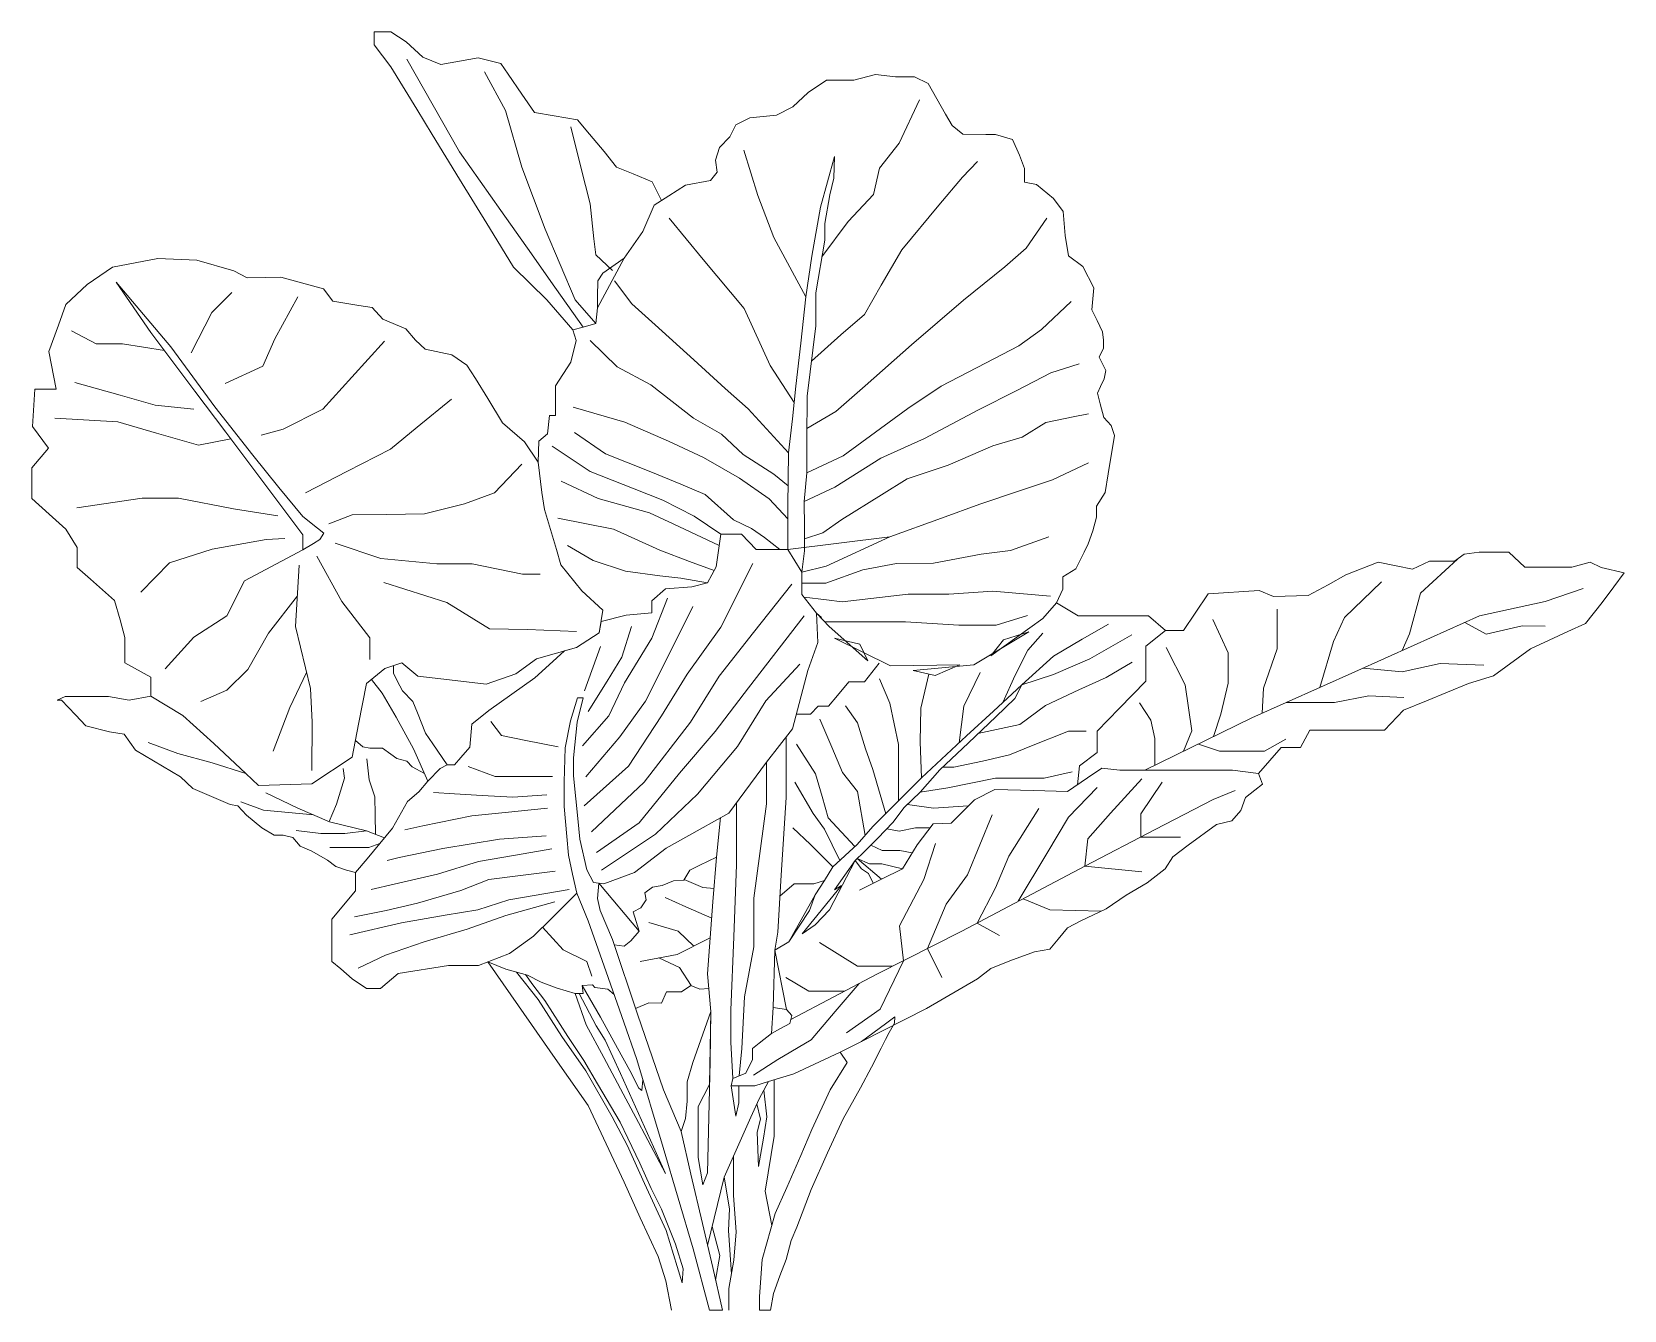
# Model space of a CAD drawing. Header units: millimetres. Extents: x 351 to 3123, y -188 to 617.
# Drawn here: x 3121.628 to 3123.111, y 548.079 to 549.27 of the extents above; entities that cross this region are included whole.
import ezdxf

# ---------------------------------------------------------------- set-up
doc = ezdxf.new("R2010")
doc.units = ezdxf.units.MM
doc.header["$LTSCALE"] = 25.4
doc.layers.add('ARQ-VEG', color=75, linetype='Continuous', lineweight=5)

msp = doc.modelspace()

# ---------------------------------------------------------------- linework, layer by layer
at = {"layer": 'ARQ-VEG', "lineweight": 0}
for p, q in [((3122.3938, 549.2247), (3122.4138, 549.2298)), ((3122.4138, 549.2298), (3122.4324, 549.2276)), ((3122.3512, 549.2131), (3122.3683, 549.2247)), ((3122.3683, 549.2247), (3122.3938, 549.2247)), ((3122.4324, 549.2276), (3122.4502, 549.2276)), ((3122.4502, 549.2276), (3122.463, 549.2216)), ((3122.463, 549.2216), (3122.471, 549.2074)), ((3122.3216, 549.1919), (3122.337, 549.1998)), ((3122.337, 549.1998), (3122.3512, 549.2131)), ((3122.471, 549.2074), (3122.4791, 549.1929)), ((3122.2839, 549.1832), (3122.2969, 549.1896)), ((3122.2969, 549.1896), (3122.3216, 549.1919)), ((3122.4791, 549.1929), (3122.4854, 549.1825)), ((3122.2686, 549.1618), (3122.2782, 549.172)), ((3122.2782, 549.172), (3122.2839, 549.1832)), ((3122.4854, 549.1825), (3122.4951, 549.1743)), ((3122.4951, 549.1743), (3122.5168, 549.1741)), ((3122.5168, 549.1741), (3122.5257, 549.1741)), ((3122.5257, 549.1741), (3122.5416, 549.1693)), ((3122.2648, 549.1503), (3122.2686, 549.1618)), ((3122.5416, 549.1693), (3122.5479, 549.1548)), ((3122.2666, 549.139), (3122.2648, 549.1503)), ((3122.5479, 549.1548), (3122.5526, 549.1423)), ((3122.5526, 549.1423), (3122.5526, 549.1296)), ((3122.2215, 549.1169), (3122.2371, 549.127)), ((3122.2371, 549.127), (3122.2604, 549.1312)), ((3122.2604, 549.1312), (3122.2666, 549.139)), ((3122.5526, 549.1296), (3122.5638, 549.1275)), ((3122.5638, 549.1275), (3122.5796, 549.1144)), ((3122.2078, 549.1081), (3122.2215, 549.1169)), ((3122.5796, 549.1144), (3122.5888, 549.1023)), ((3122.1974, 549.0838), (3122.2078, 549.1081)), ((3122.5888, 549.1023), (3122.5905, 549.08)), ((3122.1799, 549.059), (3122.1974, 549.0838)), ((3122.5905, 549.08), (3122.5935, 549.061)), ((3122.5935, 549.061), (3122.6071, 549.0513)), ((3122.6071, 549.0513), (3122.6172, 549.0314)), ((3122.6172, 549.0314), (3122.6155, 549.0109)), ((3122.6155, 549.0109), (3122.6202, 549.0008)), ((3122.6202, 549.0008), (3122.6252, 548.9904)), ((3122.6252, 548.9904), (3122.6261, 548.9825)), ((3122.6261, 548.9825), (3122.6261, 548.9751)), ((3122.6261, 548.9751), (3122.6223, 548.9667)), ((3122.6223, 548.9667), (3122.6254, 548.9604)), ((3122.6254, 548.9604), (3122.6285, 548.9542)), ((3122.6285, 548.9542), (3122.6267, 548.9467)), ((3122.6233, 548.9393), (3122.6205, 548.9331)), ((3122.6205, 548.9331), (3122.6232, 548.9232)), ((3122.6267, 548.9467), (3122.6233, 548.9393)), ((3122.6232, 548.9232), (3122.6266, 548.9105)), ((3122.6266, 548.9105), (3122.6333, 548.903)), ((3122.6333, 548.903), (3122.6365, 548.8939)), ((3122.6365, 548.8939), (3122.6307, 548.8582)), ((3122.5787, 548.8524), (3122.6121, 548.8684)), ((3122.5472, 548.8419), (3122.5787, 548.8524)), ((3122.6307, 548.8582), (3122.6278, 548.8407)), ((3122.4754, 548.8167), (3122.5111, 548.8299)), ((3122.5111, 548.8299), (3122.5472, 548.8419)), ((3122.6278, 548.8407), (3122.6197, 548.8279)), ((3122.4273, 548.7994), (3122.4754, 548.8167)), ((3122.6197, 548.8178), (3122.6162, 548.8051)), ((3122.6197, 548.8279), (3122.6197, 548.8178)), ((3122.6162, 548.8051), (3122.612, 548.7929)), ((3122.6081, 548.7851), (3122.6004, 548.7696)), ((3122.612, 548.7929), (3122.6081, 548.7851)), ((3122.6004, 548.7696), (3122.5885, 548.7622)), ((3122.5885, 548.7622), (3122.5885, 548.7506)), ((3122.5885, 548.7506), (3122.5826, 548.7379)), ((3122.1429, 548.656), (3122.1578, 548.6974)), ((3122.6248, 548.5842), (3122.6113, 548.575)), ((3122.6415, 548.5821), (3122.6248, 548.5842)), ((3122.6554, 548.5821), (3122.6415, 548.5821)), ((3122.674, 548.5821), (3122.6554, 548.5821)), ((3122.7012, 548.5821), (3122.674, 548.5821)), ((3122.7232, 548.5821), (3122.7012, 548.5821)), ((3122.7463, 548.5821), (3122.7232, 548.5821)), ((3122.7704, 548.5791), (3122.7463, 548.5821)), ((3122.7743, 548.5693), (3122.7704, 548.5791)), ((3122.5249, 548.5641), (3122.506, 548.5546)), ((3122.5611, 548.5632), (3122.5249, 548.5641)), ((3122.5926, 548.5624), (3122.5611, 548.5632)), ((3122.6113, 548.575), (3122.5926, 548.5624)), ((3122.7585, 548.5567), (3122.767, 548.5635)), ((3122.767, 548.5635), (3122.7743, 548.5693)), ((3122.506, 548.5546), (3122.4946, 548.5431)), ((3122.7541, 548.5445), (3122.7585, 548.5567)), ((3122.4843, 548.5328), (3122.4676, 548.5322)), ((3122.4946, 548.5431), (3122.4843, 548.5328)), ((3122.7314, 548.5317), (3122.7456, 548.535)), ((3122.7456, 548.535), (3122.7541, 548.5445)), ((3122.4676, 548.5322), (3122.4527, 548.5127)), ((3122.7052, 548.5123), (3122.7314, 548.5317)), ((3122.4527, 548.5127), (3122.439, 548.4904)), ((3122.6907, 548.5014), (3122.7052, 548.5123)), ((3122.6669, 548.4773), (3122.6835, 548.4902)), ((3122.6835, 548.4902), (3122.6907, 548.5014)), ((3122.4195, 548.4806), (3122.3991, 548.4704)), ((3122.6472, 548.4658), (3122.6669, 548.4773)), ((3122.1357, 548.4677), (3122.1465, 548.4418)), ((3122.6286, 548.4532), (3122.6472, 548.4658)), ((3122.6052, 548.442), (3122.6286, 548.4532)), ((3122.1465, 548.4418), (3122.1632, 548.3945)), ((3122.5841, 548.425), (3122.5926, 548.4354)), ((3122.5926, 548.4354), (3122.6052, 548.442)), ((3122.562, 548.4131), (3122.5763, 548.4155)), ((3122.5763, 548.4155), (3122.5841, 548.425)), ((3122.5213, 548.3975), (3122.539, 548.4047)), ((3122.539, 548.4047), (3122.562, 548.4131)), ((3122.1632, 548.3945), (3122.1795, 548.3476)), ((3122.5088, 548.388), (3122.5213, 548.3975)), ((3122.3185, 548.3613), (3122.3312, 548.3595)), ((3122.1795, 548.3476), (3122.1917, 548.3127)), ((3122.1917, 548.3127), (3122.2163, 548.2309)), ((3122.2329, 548.2457), (3122.2165, 548.2846)), ((3122.2421, 548.2062), (3122.2329, 548.2457)), ((3122.2163, 548.2309), (3122.2443, 548.1364)), ((3122.2529, 548.1601), (3122.2421, 548.2062)), ((3122.1799, 548.1986), (3122.1948, 548.1653)), ((3122.1948, 548.1653), (3122.2116, 548.1293)), ((3122.2624, 548.1192), (3122.2529, 548.1601)), ((3122.2443, 548.1364), (3122.2593, 548.0794)), ((3122.2116, 548.1293), (3122.2188, 548.1067)), ((3122.2716, 548.0794), (3122.2624, 548.1192)), ((3122.2188, 548.1067), (3122.2241, 548.0794)), ((3122.2593, 548.0794), (3122.2716, 548.0794))]:
    msp.add_line(p, q, dxfattribs=at)
at = {"layer": 'ARQ-VEG', "color": 96, "lineweight": 0}
for p, q in [((3122.2697, 548.538), (3122.2658, 548.5012)), ((3122.395, 548.498), (3122.4008, 548.4902)), ((3122.4008, 548.4902), (3122.4074, 548.486)), ((3122.3578, 548.466), (3122.3664, 548.4796)), ((3122.4074, 548.486), (3122.4119, 548.4769)), ((3122.194, 548.4322), (3122.1861, 548.4233)), ((3122.1798, 548.4182), (3122.1706, 548.4195)), ((3122.1861, 548.4233), (3122.1798, 548.4182))]:
    msp.add_line(p, q, dxfattribs=at)
for points in [[(3122.2147, 549.1125), (3122.2059, 549.1301), (3122.1884, 549.1373), (3122.1727, 549.1437), (3122.1612, 549.1583), (3122.1477, 549.1744), (3122.1366, 549.1878), (3122.1147, 549.1914), (3122.0964, 549.1944), (3122.0847, 549.2115), (3122.072, 549.2301), (3122.065, 549.2401), (3122.044, 549.2455), (3122.0091, 549.2392), (3121.9926, 549.2459), (3121.9769, 549.2602), (3121.9626, 549.2696), (3121.947, 549.2696), (3121.947, 549.2576), (3121.9626, 549.237), (3121.9868, 549.1976), (3122.0012, 549.1741), (3122.0267, 549.1326), (3122.0545, 549.0872), (3122.077, 549.0505), (3122.108, 549.0201), (3122.1321, 548.9923), (3122.1416, 548.9948)], [(3121.9774, 549.2441), (3122.0266, 549.1578), (3122.065, 549.1033), (3122.0935, 549.0629), (3122.1116, 549.0372), (3122.1416, 548.9948), (3122.1535, 548.998)], [(3122.0498, 549.2325), (3122.0695, 549.1963), (3122.0847, 549.1435), (3122.1062, 549.0858), (3122.1343, 549.0201), (3122.1535, 548.998), (3122.155, 549.0126), (3122.1799, 549.059), (3122.1602, 549.045), (3122.1554, 549.0379), (3122.155, 549.0233), (3122.155, 549.0126)], [(3122.1303, 549.1811), (3122.1397, 549.1435), (3122.1482, 549.1095), (3122.1518, 549.0769), (3122.1534, 549.062), (3122.1692, 549.0474)], [(3121.7768, 548.9708), (3121.796, 549.0083), (3121.8147, 549.027)], [(3121.8085, 548.9422), (3121.8434, 548.9583), (3121.8548, 548.9838), (3121.8762, 549.0228)], [(3121.6654, 548.9911), (3121.6883, 548.9791), (3121.7127, 548.9791), (3121.7519, 548.9728)], [(3121.9568, 548.9816), (3121.9264, 548.948), (3121.8994, 548.9182), (3121.8623, 548.8996), (3121.8419, 548.894)], [(3121.6685, 548.9432), (3121.7107, 548.9312), (3121.7433, 548.9219), (3121.7793, 548.9182)], [(3121.8831, 548.8403), (3121.9224, 548.8607), (3121.9624, 548.8811), (3121.9872, 548.9016), (3122.019, 548.9277)], [(3121.6497, 548.91), (3121.7086, 548.9064), (3121.7446, 548.896), (3121.7837, 548.8847), (3121.8136, 548.8907)], [(3121.905, 548.8115), (3121.9266, 548.8199), (3121.9586, 548.8203), (3121.9939, 548.8208), (3122.0311, 548.8303), (3122.0591, 548.8403), (3122.0847, 548.8672)], [(3121.6702, 548.8263), (3121.731, 548.8355), (3121.765, 548.8355), (3121.8163, 548.8255), (3121.8575, 548.8191)], [(3121.7298, 548.7478), (3121.7566, 548.7751), (3121.7963, 548.7879), (3121.8467, 548.7971), (3121.8639, 548.7979)], [(3121.8808, 548.7873), (3121.8264, 548.7586), (3121.8098, 548.7258), (3121.7791, 548.706), (3121.7525, 548.6764)], [(3121.9107, 548.7935), (3121.9534, 548.7794), (3122.0055, 548.7742), (3122.0383, 548.7742), (3122.0851, 548.7648), (3122.1018, 548.7648)], [(3122.684, 548.7122), (3122.7006, 548.7122), (3122.7115, 548.7284), (3122.7236, 548.7464), (3122.7711, 548.7494), (3122.7846, 548.744), (3122.8169, 548.7448), (3122.8354, 548.7549), (3122.852, 548.764), (3122.882, 548.7759), (3122.8988, 548.7725), (3122.9138, 548.7695), (3122.9299, 548.7767), (3122.953, 548.7767), (3122.9619, 548.7834), (3122.9761, 548.7851), (3123.0035, 548.7851), (3123.0186, 548.7713), (3123.0455, 548.7713), (3123.0623, 548.7713), (3123.0795, 548.7759), (3123.0896, 548.7708), (3123.111, 548.7658), (3123.1013, 548.7528), (3123.0905, 548.7382), (3123.0749, 548.7188), (3123.0585, 548.7112), (3123.0239, 548.6952), (3122.9892, 548.67), (3122.9661, 548.6629), (3122.927, 548.6469), (3122.9055, 548.6381), (3122.8879, 548.6196), (3122.856, 548.6196), (3122.8182, 548.6196), (3122.8098, 548.6032), (3122.7917, 548.6032), (3122.7704, 548.5791)], [(3121.8774, 548.7732), (3121.8738, 548.7159), (3121.8878, 548.6581), (3121.8894, 548.6269), (3121.889, 548.5819)], [(3121.8936, 548.7815), (3121.917, 548.7393), (3121.943, 548.7055), (3121.943, 548.6852)], [(3122.9558, 548.7788), (3122.9215, 548.7469), (3122.911, 548.7091), (3122.9043, 548.6935)], [(3121.956, 548.757), (3122.0148, 548.7383), (3122.0544, 548.7138), (3122.0898, 548.7133), (3122.1356, 548.7112)], [(3122.885, 548.7574), (3122.8505, 548.7242), (3122.8405, 548.7019), (3122.8275, 548.6592)], [(3121.8756, 548.7445), (3121.8488, 548.7097), (3121.8296, 548.6758), (3121.8098, 548.6566), (3121.7858, 548.6462)], [(3122.6647, 548.5821), (3122.7644, 548.631), (3122.8602, 548.6738), (3122.9154, 548.6985), (3122.9764, 548.7258), (3123.0375, 548.7393), (3123.0728, 548.7515)], [(3122.3636, 548.7245), (3122.359, 548.7285), (3122.3708, 548.7159), (3122.4069, 548.684), (3122.3993, 548.6995), (3122.3758, 548.7052), (3122.428, 548.6794), (3122.4926, 548.6802), (3122.4694, 548.6704), (3122.4489, 548.6749), (3122.5056, 548.6802), (3122.5567, 548.7111), (3122.5332, 548.7034), (3122.5214, 548.6885), (3122.5698, 548.7233), (3122.5826, 548.7379), (3122.6025, 548.7258), (3122.6249, 548.7258), (3122.6544, 548.7258), (3122.668, 548.7258), (3122.684, 548.7122), (3122.6656, 548.6978), (3122.6656, 548.6651), (3122.6408, 548.6396), (3122.6204, 548.6185), (3122.6204, 548.5988), (3122.6039, 548.5861), (3122.6019, 548.5687)], [(3122.7879, 548.7322), (3122.7879, 548.6952), (3122.7753, 548.6587), (3122.7741, 548.6353)], [(3122.631, 548.7181), (3122.6064, 548.7042), (3122.5797, 548.6883), (3122.5501, 548.6615), (3122.5797, 548.6712), (3122.6135, 548.6859), (3122.6525, 548.7082)], [(3122.7279, 548.7225), (3122.7422, 548.6914), (3122.7422, 548.6633), (3122.7354, 548.6343), (3122.7285, 548.6134)], [(3122.9627, 548.7196), (3122.9824, 548.7087), (3123.0161, 548.7167), (3123.0375, 548.7162)], [(3122.5698, 548.7098), (3122.5559, 548.6939), (3122.5439, 548.6708), (3122.5325, 548.6453)], [(3122.6846, 548.6965), (3122.7022, 548.6616), (3122.7085, 548.6188), (3122.7008, 548.5998)], [(3122.5093, 548.6162), (3122.5483, 548.6247), (3122.5722, 548.6425), (3122.6032, 548.6569), (3122.6286, 548.6686), (3122.6529, 548.6827)], [(3122.8681, 548.6773), (3122.9043, 548.6738), (3122.9396, 548.6814), (3122.9803, 548.6801)], [(3121.8842, 548.6731), (3121.8686, 548.6404), (3121.853, 548.5999)], [(3121.9445, 548.6665), (3121.9545, 548.654), (3121.9677, 548.6316), (3121.9837, 548.6021), (3121.9972, 548.5721), (3122.0085, 548.5838), (3122.015, 548.5873), (3122.0019, 548.6068), (3121.995, 548.6168), (3121.9874, 548.6357), (3121.9832, 548.6462), (3121.9736, 548.656), (3121.9686, 548.6655), (3121.965, 548.6724), (3121.9651, 548.6795)], [(3122.4178, 548.6672), (3122.4274, 548.6445), (3122.4353, 548.606), (3122.4354, 548.5537)], [(3122.4636, 548.6717), (3122.456, 548.6398), (3122.4556, 548.6087), (3122.4567, 548.5752)], [(3122.5113, 548.6732), (3122.4962, 548.6418), (3122.4917, 548.6076)], [(3122.3743, 548.4922), (3122.3968, 548.5129), (3122.4115, 548.5298), (3122.4354, 548.5537), (3122.4567, 548.5752), (3122.4846, 548.6011), (3122.4988, 548.6142), (3122.5238, 548.6372), (3122.5413, 548.6534), (3122.5501, 548.6615), (3122.5438, 548.6489), (3122.526, 548.632), (3122.5004, 548.6078), (3122.4738, 548.5826), (3122.4555, 548.5617), (3122.4407, 548.5474), (3122.4302, 548.5336), (3122.416, 548.5188), (3122.4034, 548.5063), (3122.395, 548.498)], [(3122.7965, 548.6453), (3122.8413, 548.6453), (3122.8732, 548.6515), (3122.906, 548.6499)], [(3122.386, 548.6422), (3122.3972, 548.6262), (3122.4047, 548.602), (3122.4115, 548.5829), (3122.4235, 548.5417)], [(3122.6598, 548.6448), (3122.6703, 548.6289), (3122.6741, 548.6116), (3122.6741, 548.5867)], [(3122.3622, 548.6298), (3122.3733, 548.6036), (3122.3833, 548.5799), (3122.3972, 548.5622), (3122.4042, 548.5213)], [(3122.4764, 548.585), (3122.4868, 548.585), (3122.5137, 548.5907), (3122.5388, 548.5966), (3122.5593, 548.6048), (3122.5936, 548.6186), (3122.6101, 548.6186)], [(3122.7146, 548.6065), (3122.7342, 548.5999), (3122.7762, 548.5999), (3122.7959, 548.6112)], [(3122.3403, 548.6064), (3122.3582, 548.5789), (3122.3642, 548.5578), (3122.3698, 548.5379), (3122.3947, 548.511)], [(3122.4555, 548.5617), (3122.4813, 548.5657), (3122.5257, 548.5748), (3122.5709, 548.5748), (3122.597, 548.5808)], [(3122.3387, 548.571), (3122.3558, 548.5419), (3122.3665, 548.5272), (3122.3806, 548.498)], [(3122.2845, 548.5518), (3122.2845, 548.4942), (3122.2819, 548.4271), (3122.2792, 548.3589), (3122.2792, 548.3291), (3122.2811, 548.2951), (3122.2796, 548.2883), (3122.284, 548.26), (3122.2867, 548.2726), (3122.2867, 548.2883)], [(3122.4438, 548.5503), (3122.4678, 548.5467), (3122.5003, 548.5489)], [(3122.325, 548.4649), (3122.3383, 548.4763), (3122.3566, 548.4763), (3122.3664, 548.4796), (3122.3743, 548.4922), (3122.3534, 548.5129), (3122.3371, 548.5284)], [(3122.4246, 548.5277), (3122.436, 548.5255), (3122.4513, 548.5285), (3122.4648, 548.5285)], [(3122.4097, 548.5125), (3122.42, 548.5074), (3122.4367, 548.5074), (3122.4482, 548.5053)], [(3122.2358, 548.4805), (3122.2533, 548.4729), (3122.2636, 548.4721)], [(3122.2181, 548.4635), (3122.2373, 548.4551), (3122.2615, 548.4444)], [(3122.1039, 548.4359), (3122.1231, 548.4149), (3122.145, 548.4042), (3122.1499, 548.3904)], [(3122.2029, 548.4403), (3122.2301, 548.4323), (3122.2447, 548.4183)], [(3122.2601, 548.4262), (3122.2292, 548.4105), (3122.1949, 548.4042)], [(3122.1465, 548.2701), (3122.1799, 548.1986), (3122.1465, 548.2701), (3122.1177, 548.3107), (3122.0744, 548.3731), (3122.0531, 548.4038), (3122.0696, 548.397), (3122.09, 548.3912), (3122.1026, 548.3848), (3122.1175, 548.3791), (3122.1343, 548.3744), (3122.1416, 548.3744), (3122.1407, 548.3817), (3122.1503, 548.3824), (3122.1527, 548.3799), (3122.1646, 548.3783), (3122.1706, 548.3732)], [(3122.2121, 548.4074), (3122.2315, 548.3984), (3122.2423, 548.3818)], [(3122.1343, 548.3744), (3122.1446, 548.3451), (3122.1609, 548.3147), (3122.1789, 548.281), (3122.1932, 548.2542), (3122.1991, 548.243), (3122.2185, 548.2066), (3122.1849, 548.2811), (3122.1765, 548.2997), (3122.1623, 548.3307), (3122.1538, 548.3441), (3122.138, 548.3744), (3122.1416, 548.3744), (3122.1407, 548.3817), (3122.1579, 548.3523), (3122.1738, 548.3235), (3122.1853, 548.3025), (3122.1936, 548.286), (3122.1965, 548.2839), (3122.1973, 548.294)], [(3122.1906, 548.3604), (3122.2028, 548.3656), (3122.2146, 548.3654), (3122.2193, 548.3759), (3122.2333, 548.3759), (3122.242, 548.3816), (3122.2505, 548.3783), (3122.2588, 548.379)], [(3122.2576, 548.1396), (3122.273, 548.2034), (3122.298, 548.2592), (3122.3056, 548.2763), (3122.3142, 548.2924), (3122.3379, 548.2996), (3122.381, 548.3195), (3122.3379, 548.2996)]]:
    msp.add_lwpolyline(points, dxfattribs=at)
at = {"layer": 'ARQ-VEG', "lineweight": 0}
for points in [[(3122.364, 549.0601), (3122.3886, 549.0931), (3122.4121, 549.1182), (3122.4178, 549.1426), (3122.436, 549.1661), (3122.4548, 549.2062)], [(3122.2914, 549.1594), (3122.3043, 549.1174), (3122.3192, 549.0781), (3122.3492, 549.023)], [(3122.3542, 548.9631), (3122.3818, 548.9874), (3122.4037, 549.0066), (3122.4193, 549.0337), (3122.4384, 549.0667), (3122.473, 549.1083), (3122.4948, 549.1343), (3122.509, 549.1489)], [(3122.2217, 549.096), (3122.2535, 549.0578), (3122.2917, 549.012), (3122.3158, 548.9589), (3122.3382, 548.9245)], [(3122.35, 548.9004), (3122.3771, 548.916), (3122.4042, 548.94), (3122.4475, 548.9783), (3122.4959, 549.0197), (3122.5345, 549.0509), (3122.5543, 549.0681), (3122.5736, 549.0963)], [(3122.1709, 549.0379), (3122.1871, 549.0165), (3122.2088, 548.9968), (3122.2448, 548.9643), (3122.2741, 548.9377), (3122.2953, 548.9185), (3122.333, 548.8776)], [(3122.3499, 548.859), (3122.3839, 548.8748), (3122.4439, 548.919), (3122.4751, 548.9398), (3122.5163, 548.9612), (3122.5475, 548.9774), (3122.5684, 548.9925), (3122.596, 549.0185)], [(3122.0999, 548.8689), (3122.1005, 548.8884), (3122.1085, 548.8953), (3122.1103, 548.9124), (3122.1161, 548.9124), (3122.1161, 548.9279), (3122.1161, 548.9399), (3122.1303, 548.962), (3122.1351, 548.9822), (3122.1321, 548.9923)], [(3122.1483, 548.9822), (3122.1734, 548.9577), (3122.2047, 548.9411), (3122.2444, 548.9099), (3122.2704, 548.8949), (3122.2906, 548.876), (3122.3193, 548.8578), (3122.3325, 548.847)], [(3122.3474, 548.8323), (3122.3761, 548.8456), (3122.419, 548.8726), (3122.4594, 548.8911), (3122.5099, 548.9176), (3122.5454, 548.9358), (3122.5771, 548.9521), (3122.6037, 548.9605)], [(3122.1324, 548.9201), (3122.1806, 548.9063), (3122.2213, 548.8884), (3122.2538, 548.8734), (3122.2874, 548.8542), (3122.3149, 548.8347), (3122.3322, 548.8162)], [(3122.3479, 548.7975), (3122.365, 548.8032), (3122.3826, 548.8157), (3122.4195, 548.8385), (3122.4433, 548.8533), (3122.4816, 548.8662), (3122.5233, 548.8842), (3122.5504, 548.8924), (3122.5724, 548.906), (3122.5981, 548.9113), (3122.6123, 548.9141)], [(3122.1337, 548.8966), (3122.1626, 548.8766), (3122.2046, 548.8601), (3122.2328, 548.8484), (3122.2554, 548.839), (3122.2816, 548.8154), (3122.2986, 548.8073), (3122.3106, 548.7987), (3122.3248, 548.7877)], [(3122.1128, 548.8839), (3122.1481, 548.8602), (3122.1893, 548.8441), (3122.2158, 548.8337), (3122.2452, 548.8186), (3122.2699, 548.802)], [(3122.1213, 548.8512), (3122.1557, 548.8351), (3122.2036, 548.8217), (3122.2255, 548.8114), (3122.2684, 548.7913)], [(3122.1182, 548.8168), (3122.17, 548.8065), (3122.213, 548.7869), (3122.2407, 548.7766), (3122.2637, 548.768)], [(3122.3453, 548.7562), (3122.3676, 548.7562), (3122.4021, 548.7686), (3122.4334, 548.7746), (3122.4678, 548.775), (3122.5123, 548.7834), (3122.5396, 548.7866), (3122.5752, 548.7994)], [(3122.1271, 548.7913), (3122.1512, 548.7775), (3122.1812, 548.7676), (3122.213, 548.7632), (3122.2326, 548.7609), (3122.2575, 548.7565)], [(3122.2998, 548.7747), (3122.2698, 548.7152), (3122.2385, 548.6715), (3122.2147, 548.6327), (3122.1838, 548.586), (3122.1428, 548.5489)], [(3122.1494, 548.5247), (3122.1984, 548.571), (3122.2416, 548.627), (3122.2685, 548.6698), (3122.3003, 548.7104), (3122.336, 548.7553)], [(3122.1412, 548.6048), (3122.1656, 548.6329), (3122.1802, 548.6635), (3122.2057, 548.7052), (3122.2203, 548.7425)], [(3122.3474, 548.7432), (3122.3684, 548.7409), (3122.3829, 548.7389), (3122.4442, 548.7461), (3122.4823, 548.7461), (3122.5231, 548.7489), (3122.5768, 548.7442)], [(3122.1443, 548.5759), (3122.1758, 548.6133), (3122.1999, 548.6465), (3122.2264, 548.6994), (3122.244, 548.7347)], [(3122.3474, 548.7258), (3122.2958, 548.6588), (3122.2647, 548.6183), (3122.2315, 548.5794), (3122.194, 548.5331), (3122.1543, 548.5057)], [(3122.3672, 548.7202), (3122.3977, 548.7202), (3122.4418, 548.7202), (3122.4915, 548.7173), (3122.5263, 548.7173), (3122.5556, 548.7261)], [(3122.1867, 548.7161), (3122.1867, 548.7161), (3122.1777, 548.6874), (3122.164, 548.6652), (3122.1463, 548.6367)], [(3122.1587, 548.489), (3122.209, 548.5225), (3122.2482, 548.56), (3122.2853, 548.6041), (3122.3117, 548.6468), (3122.3435, 548.6808)], [(3122.4174, 548.6817), (3122.4037, 548.6645), (3122.389, 548.6645), (3122.3786, 548.6518), (3122.3701, 548.6418), (3122.3606, 548.6418), (3122.3533, 548.6342), (3122.3401, 548.6342)], [(3121.7393, 548.651), (3121.7191, 548.6473), (3121.6997, 548.6507), (3121.6825, 548.6507), (3121.6786, 548.6507), (3121.6593, 548.6507), (3121.652, 548.6473), (3121.6559, 548.6473), (3121.669, 548.6337), (3121.6788, 548.6235), (3121.7007, 548.6178), (3121.7145, 548.6157), (3121.725, 548.6007), (3121.7668, 548.5759), (3121.7784, 548.5652), (3121.798, 548.5568), (3121.813, 548.5503), (3121.8202, 548.5489), (3121.8283, 548.5402), (3121.8424, 548.5286), (3121.8539, 548.5216), (3121.8625, 548.5216), (3121.8713, 548.5194), (3121.8782, 548.5115), (3121.889, 548.5069), (3121.9038, 548.4985), (3121.9115, 548.4925), (3121.9215, 548.4891), (3121.9299, 548.4869)], [(3122.1184, 548.6038), (3122.0884, 548.6099), (3122.0656, 548.6146), (3122.0557, 548.6276)], [(3121.8275, 548.5792), (3121.7964, 548.5889), (3121.7642, 548.5978), (3121.7366, 548.6081)], [(3121.9297, 548.6097), (3121.9365, 548.6039), (3121.9431, 548.6026), (3121.9548, 548.6026), (3121.9627, 548.597), (3121.9681, 548.5932), (3121.9777, 548.5907), (3121.9826, 548.5852), (3121.994, 548.5792)], [(3122.3308, 548.6134), (3122.3308, 548.5568), (3122.3262, 548.4845), (3122.3229, 548.4315), (3122.3201, 548.4146), (3122.3185, 548.3613), (3122.317, 548.3371)], [(3121.9483, 548.5224), (3121.9481, 548.5405), (3121.9479, 548.5575), (3121.9425, 548.5732), (3121.9402, 548.5928)], [(3121.9052, 548.5343), (3121.912, 548.5505), (3121.9195, 548.5746), (3121.9183, 548.5838)], [(3122.0346, 548.5857), (3122.0597, 548.5764), (3122.091, 548.5764), (3122.1131, 548.5764)], [(3122.3123, 548.5896), (3122.3123, 548.551), (3122.3007, 548.463), (3122.3007, 548.4176), (3122.2919, 548.3711), (3122.2894, 548.3231), (3122.2871, 548.2977)], [(3122.3352, 548.3501), (3122.4152, 548.3922), (3122.4942, 548.4323), (3122.6088, 548.4928), (3122.6744, 548.527), (3122.7282, 548.555), (3122.7488, 548.5633)], [(3122.6202, 548.5661), (3122.5936, 548.5384), (3122.5735, 548.5047), (3122.5468, 548.4601)], [(3122.6619, 548.5742), (3122.6326, 548.5422), (3122.6115, 548.5183), (3122.6088, 548.4928), (3122.6619, 548.4874), (3122.6088, 548.4928)], [(3122.6809, 548.5709), (3122.6609, 548.5416), (3122.6609, 548.5199), (3122.6978, 548.5199)], [(3121.8908, 548.5405), (3121.8673, 548.5428), (3121.8441, 548.5451), (3121.8229, 548.5527)], [(3121.8462, 548.5611), (3121.876, 548.5469), (3121.9057, 548.5341), (3121.9399, 548.5258), (3121.9567, 548.5191)], [(3122.1078, 548.5591), (3122.0763, 548.5571), (3122.0478, 548.5585), (3122.022, 548.5602), (3122.0023, 548.5614)], [(3122.1085, 548.5469), (3122.0692, 548.5429), (3122.0381, 548.5396), (3121.9925, 548.5303), (3121.9756, 548.5268)], [(3122.5225, 548.5405), (3122.4997, 548.4846), (3122.4796, 548.4575), (3122.4625, 548.4162), (3122.4758, 548.3891), (3122.4625, 548.4162)], [(3122.5659, 548.5465), (3122.5382, 548.502), (3122.5257, 548.4727), (3122.5087, 548.4399), (3122.5295, 548.4282), (3122.5087, 548.4399)], [(3121.9399, 548.5258), (3121.9198, 548.5232), (3121.8976, 548.5232), (3121.8744, 548.526)], [(3122.1072, 548.5211), (3122.0637, 548.5181), (3122.0112, 548.5093), (3121.9705, 548.5008), (3121.9593, 548.4981)], [(3121.9524, 548.5139), (3121.9422, 548.5101), (3121.9285, 548.5101), (3121.9058, 548.5101)], [(3122.1127, 548.5089), (3122.0787, 548.5031), (3122.0444, 548.4973), (3122.0062, 548.4855), (3121.9658, 548.476), (3121.9444, 548.4712)], [(3122.4698, 548.514), (3122.4589, 548.4803), (3122.4362, 548.4374), (3122.44, 548.4048), (3122.4184, 548.3598), (3122.3868, 548.3376), (3122.4184, 548.3598)], [(3122.1157, 548.4882), (3122.0859, 548.4845), (3122.0538, 548.4805), (3122.0279, 548.4702), (3121.9875, 548.4584), (3121.9583, 548.4516), (3121.9288, 548.4455)], [(3122.1286, 548.4711), (3122.0724, 548.4616), (3122.0437, 548.4523), (3122.0133, 548.4471), (3121.9726, 548.4402), (3121.9245, 548.4288)], [(3122.1155, 548.4597), (3122.0698, 548.4469), (3122.0338, 548.4341), (3121.9936, 548.4224), (3121.9578, 548.4101), (3121.9323, 548.3979)], [(3122.3332, 548.4224), (3122.3525, 548.4515), (3122.3578, 548.466), (3122.3332, 548.4224), (3122.3201, 548.4146), (3122.3312, 548.3595), (3122.336, 548.3539), (3122.3343, 548.3464), (3122.3256, 548.3418), (3122.317, 548.3371), (3122.3055, 548.328), (3122.2993, 548.3231), (3122.2995, 548.3129), (3122.2932, 548.3002), (3122.2811, 548.2951), (3122.2796, 548.2883), (3122.2883, 548.2883), (3122.3017, 548.2883), (3122.3142, 548.2924)], [(3122.5515, 548.4625), (3122.5762, 548.4521), (3122.624, 548.451)], [(3122.4299, 548.3996), (3122.3971, 548.3996), (3122.3618, 548.4217)], [(3122.0798, 548.3941), (3122.0998, 548.3688), (3122.122, 548.3342), (3122.1443, 548.3023), (3122.1688, 548.2595), (3122.1827, 548.2329), (3122.1988, 548.1973), (3122.219, 548.1537), (3122.2292, 548.1201), (3122.2339, 548.1049), (3122.2348, 548.118), (3122.2277, 548.1408), (3122.2148, 548.1734), (3122.2051, 548.1926), (3122.1946, 548.2162), (3122.1834, 548.2396), (3122.1762, 548.2544), (3122.1552, 548.2903), (3122.1424, 548.312), (3122.1276, 548.3343), (3122.1059, 548.3676), (3122.095, 548.3823), (3122.0881, 548.3918)], [(3122.4615, 548.3602), (3122.5088, 548.388), (3122.4615, 548.3602), (3122.4009, 548.3295), (3122.4231, 548.346), (3122.432, 548.3526), (3122.4315, 548.3465), (3122.4267, 548.3381), (3122.4233, 548.3314), (3122.4192, 548.3233), (3122.4101, 548.3057), (3122.3999, 548.2863), (3122.3839, 548.2575), (3122.3692, 548.2258), (3122.354, 548.1917), (3122.3407, 548.1568), (3122.3354, 548.1442), (3122.3306, 548.1267), (3122.325, 548.1113), (3122.3191, 548.0949), (3122.3162, 548.0794), (3122.3058, 548.0794), (3122.3058, 548.0923), (3122.3085, 548.1266), (3122.3206, 548.1694), (3122.3314, 548.1937), (3122.3443, 548.2235), (3122.3547, 548.2476), (3122.3717, 548.2847), (3122.3876, 548.31), (3122.381, 548.3195), (3122.4009, 548.3295)], [(3122.3855, 548.3765), (3122.352, 548.3765), (3122.3303, 548.3891)], [(3122.3988, 548.3835), (3122.3765, 548.3574), (3122.3541, 548.3311), (3122.3231, 548.3127), (3122.3003, 548.2983)], [(3122.3099, 548.2843), (3122.3128, 548.2594), (3122.3097, 548.2397), (3122.3051, 548.2131), (3122.3038, 548.2453), (3122.3068, 548.2573), (3122.3035, 548.2714)], [(3122.3197, 548.2941), (3122.3197, 548.2414), (3122.3113, 548.1901), (3122.3175, 548.1584)], [(3122.2817, 548.2229), (3122.2817, 548.1861), (3122.2841, 548.1525), (3122.2821, 548.126), (3122.2773, 548.0995), (3122.2773, 548.0794)], [(3122.273, 548.2034), (3122.2779, 548.1738), (3122.2771, 548.1537), (3122.2797, 548.1128)], [(3122.2619, 548.1572), (3122.2691, 548.1304), (3122.2651, 548.1074)]]:
    msp.add_lwpolyline(points, dxfattribs=at)
for points in [[(3122.3322, 548.7877), (3122.3322, 548.8284), (3122.333, 548.8776), (3122.3365, 548.9092), (3122.3399, 548.9398), (3122.3443, 548.9797), (3122.3492, 549.023), (3122.3546, 549.0609), (3122.3626, 549.1065), (3122.3757, 549.1537), (3122.3757, 549.1537), (3122.3752, 549.1334), (3122.3713, 549.118), (3122.3667, 549.0912), (3122.3667, 549.0757), (3122.3583, 549.0266), (3122.3583, 548.9958), (3122.3502, 548.9303), (3122.3499, 548.8906), (3122.3499, 548.859), (3122.3474, 548.8323), (3122.3479, 548.8086), (3122.3479, 548.7864), (3122.3453, 548.7665), (3122.368, 548.7722), (3122.4273, 548.7994)], [(3122.1121, 548.4442), (3122.0956, 548.4276), (3122.0731, 548.4115), (3122.0443, 548.4003), (3122.0346, 548.4003), (3122.0165, 548.4003), (3121.9694, 548.3928), (3121.9529, 548.3789), (3121.94, 548.3789), (3121.9267, 548.388), (3121.916, 548.3971), (3121.9078, 548.4041), (3121.9078, 548.419), (3121.9078, 548.4271), (3121.9078, 548.4436), (3121.9299, 548.4698), (3121.9299, 548.4869), (3121.9406, 548.4997), (3121.9642, 548.5281), (3121.9782, 548.5529), (3121.9886, 548.5621), (3121.9972, 548.5721), (3122.0085, 548.5838), (3122.015, 548.5873), (3122.022, 548.5873), (3122.0277, 548.5939), (3122.0362, 548.6037), (3122.0382, 548.625), (3122.0538, 548.6379), (3122.0752, 548.6531), (3122.0966, 548.6682), (3122.1102, 548.6803), (3122.1244, 548.6934), (3122.1356, 548.6965), (3122.1567, 548.7101), (3122.1584, 548.7207), (3122.1819, 548.7264), (3122.2056, 548.7287), (3122.2056, 548.74), (3122.2184, 548.7509), (3122.243, 548.7528), (3122.2575, 548.7565), (3122.2656, 548.7715), (3122.2699, 548.802), (3122.2892, 548.802), (3122.3029, 548.7877), (3122.3322, 548.7877), (3122.3453, 548.7665), (3122.3453, 548.7459), (3122.359, 548.7285), (3122.3602, 548.7011), (3122.3509, 548.6749), (3122.3366, 548.6208), (3122.3123, 548.5896), (3122.2774, 548.5423), (3122.2506, 548.5273), (3122.2191, 548.5097), (3122.1896, 548.4868), (3122.1609, 548.4763), (3122.1514, 548.4777), (3122.1451, 548.4895), (3122.1385, 548.518), (3122.1369, 548.5371), (3122.135, 548.5554), (3122.1327, 548.5768), (3122.1327, 548.5936), (3122.1361, 548.6269), (3122.1416, 548.6494), (3122.1364, 548.6494), (3122.1298, 548.6282), (3122.1251, 548.6029), (3122.124, 548.5712), (3122.124, 548.5484), (3122.1266, 548.5204), (3122.1282, 548.5032), (3122.1317, 548.4853), (3122.1357, 548.4677)], [(3122.2576, 548.3927), (3122.2605, 548.3576), (3122.2601, 548.3108), (3122.2574, 548.2073), (3122.2533, 548.1962), (3122.2487, 548.2217), (3122.2487, 548.269), (3122.2595, 548.2896), (3122.2605, 548.3576), (3122.244, 548.3101), (3122.2386, 548.2919), (3122.2386, 548.2741), (3122.2371, 548.2578), (3122.2329, 548.2457), (3122.2165, 548.2846), (3122.1924, 548.3549), (3122.1689, 548.4244), (3122.1577, 548.4516), (3122.1552, 548.4627), (3122.1562, 548.477), (3122.194, 548.4322), (3122.1883, 548.4503), (3122.1954, 548.4539), (3122.2005, 548.4614), (3122.1993, 548.4679), (3122.2064, 548.4732), (3122.2153, 548.4748), (3122.2259, 548.4793), (3122.2354, 548.4799), (3122.241, 548.4891), (3122.2504, 548.4937), (3122.2658, 548.5012), (3122.2626, 548.4597)], [(3122.3824, 548.4749), (3122.3759, 548.4709), (3122.395, 548.498), (3122.3712, 548.4522), (3122.3576, 548.4383), (3122.3457, 548.4298)]]:
    msp.add_lwpolyline(points, close=True, dxfattribs=at)
at = {"layer": 'ARQ-VEG', "color": 96, "lineweight": 0}
for points in [[(3121.9401, 548.6629), (3121.9327, 548.6251), (3121.9266, 548.5943), (3121.889, 548.5695), (3121.8393, 548.568), (3121.8275, 548.5792), (3121.7977, 548.6071), (3121.769, 548.6332), (3121.7393, 548.651), (3121.7393, 548.6688), (3121.7149, 548.6821), (3121.7149, 548.7058), (3121.7105, 548.7221), (3121.7055, 548.7402), (3121.6831, 548.7599), (3121.6706, 548.7708), (3121.6706, 548.7895), (3121.6601, 548.8065), (3121.6445, 548.8206), (3121.6284, 548.8352), (3121.6284, 548.8636), (3121.6438, 548.8821), (3121.629, 548.9021), (3121.6312, 548.9369), (3121.6512, 548.9369), (3121.6442, 548.9721), (3121.6531, 548.9965), (3121.6601, 549.0157), (3121.6798, 549.0343), (3121.7035, 549.0506), (3121.7457, 549.0587), (3121.782, 549.0572), (3121.8164, 549.047), (3121.8289, 549.0406), (3121.846, 549.0409), (3121.8602, 549.0412), (3121.9001, 549.0303), (3121.9086, 549.0189), (3121.9329, 549.0149), (3121.9452, 549.0129), (3121.9553, 549.0021), (3121.9767, 548.9932), (3121.9856, 548.9825), (3121.9945, 548.9743), (3122.0194, 548.969), (3122.0333, 548.9594), (3122.0415, 548.9469), (3122.0529, 548.9281), (3122.0665, 548.9055), (3122.0871, 548.8878), (3122.0999, 548.8689), (3122.1032, 548.8407), (3122.1058, 548.825), (3122.1168, 548.7877), (3122.121, 548.7734), (3122.1405, 548.7491), (3122.1602, 548.7312), (3122.1567, 548.7101), (3122.1356, 548.6965), (3122.0984, 548.686), (3122.0791, 548.672), (3122.0515, 548.6624), (3122.0173, 548.6663), (3121.9877, 548.6697), (3121.973, 548.6821), (3121.9571, 548.6769)], [(3121.8808, 548.7873), (3121.8808, 548.8013), (3121.809, 548.8969), (3121.7803, 548.935), (3121.7391, 548.9898), (3121.7069, 549.0366), (3121.7578, 548.9765), (3121.7988, 548.9205), (3121.8341, 548.8754), (3121.8585, 548.8454), (3121.8807, 548.8183), (3121.8945, 548.8075), (3121.9004, 548.803), (3121.8967, 548.7971), (3121.8905, 548.7932)], [(3122.397, 548.5), (3122.4083, 548.495), (3122.4198, 548.495), (3122.439, 548.4904), (3122.4195, 548.4806)]]:
    msp.add_lwpolyline(points, close=True, dxfattribs=at)

doc.saveas('drawing.dxf')
